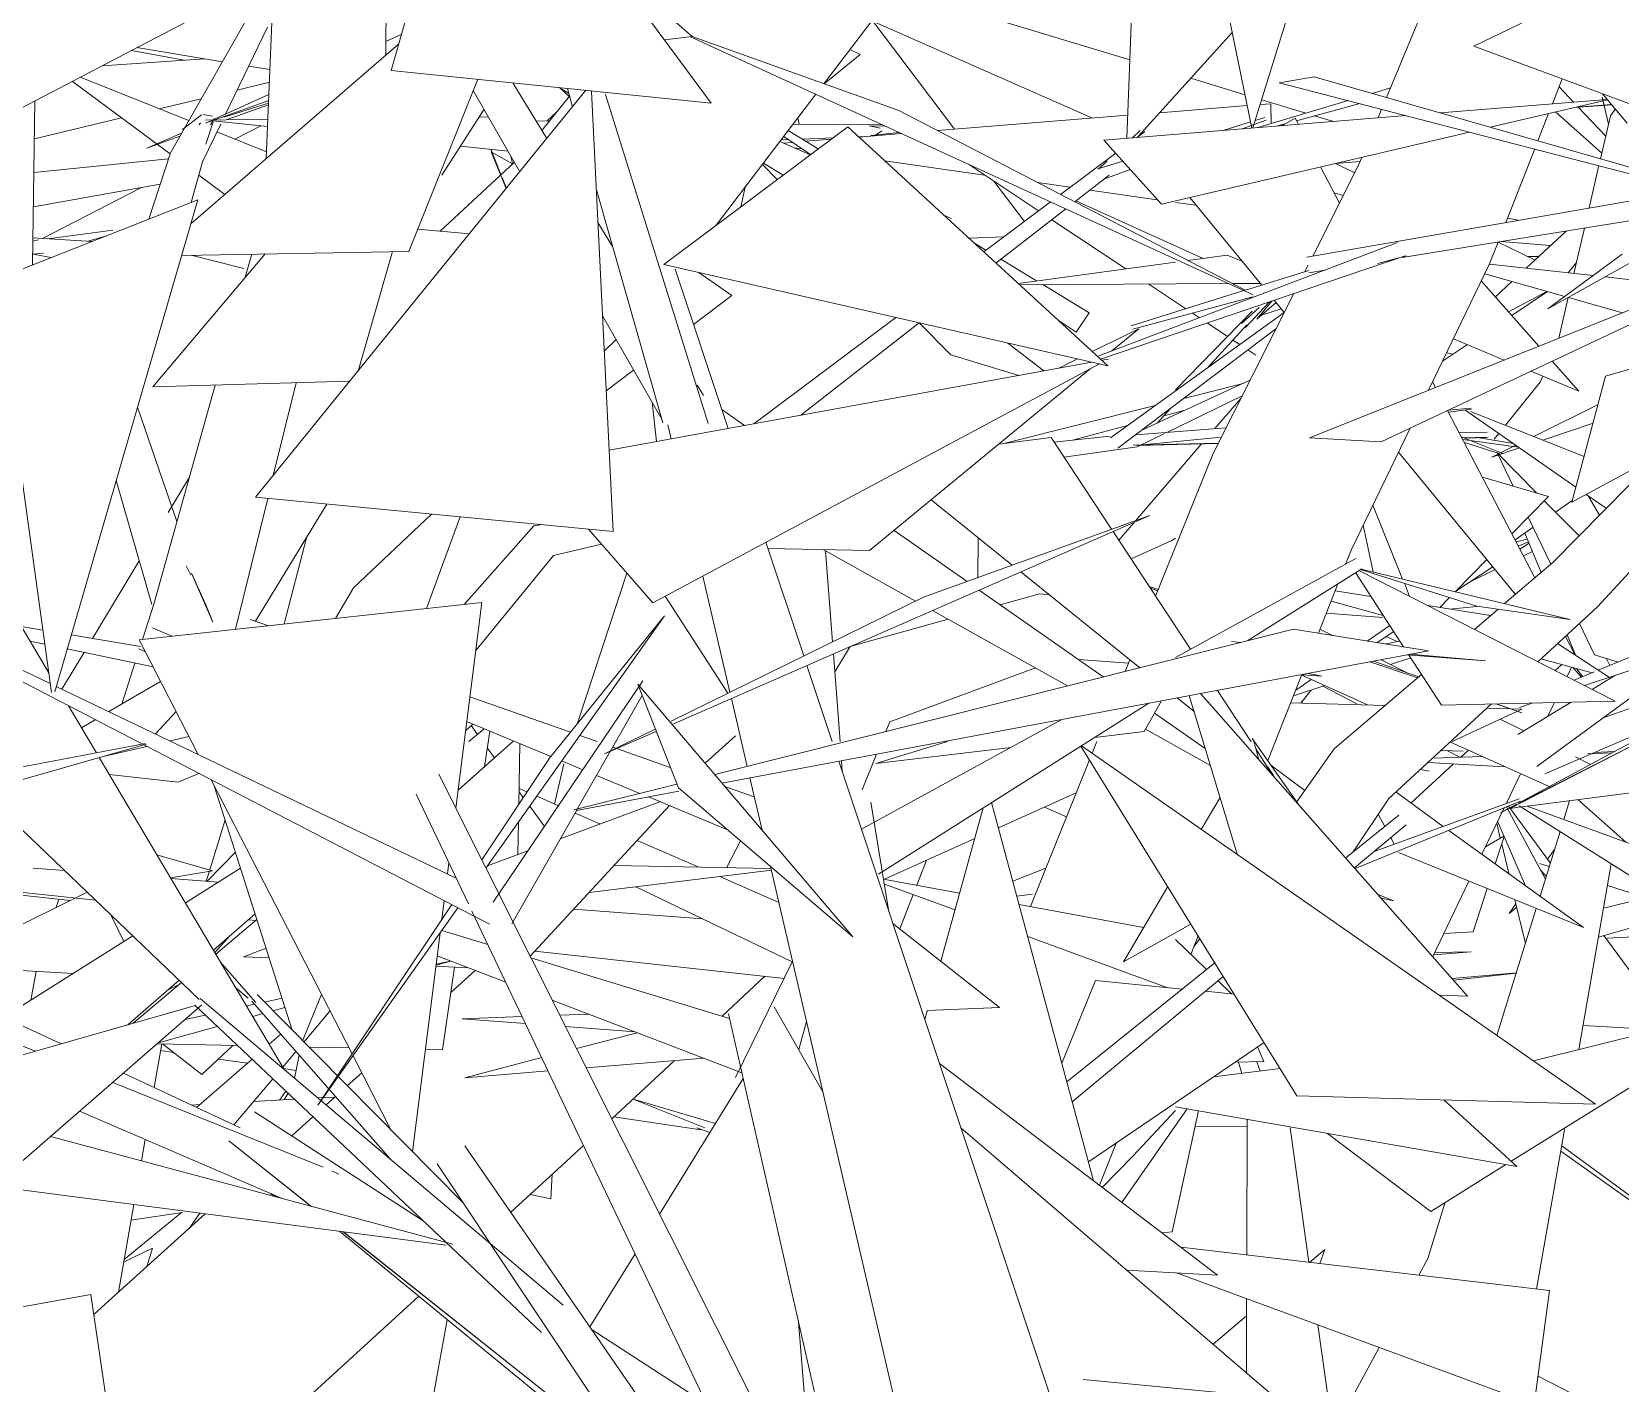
# Model space of a CAD drawing. Header units: millimetres. Extents: x 78096 to 288885, y -20632 to 149556.
# Drawn here: x 250809.6 to 251132.4, y 94686.9 to 94961.6 of the extents above; entities that cross this region are included whole.
import ezdxf

# ---------------------------------------------------------------- set-up
doc = ezdxf.new("R2010")
doc.units = ezdxf.units.MM
doc.layers.add('G-IMPT', color=8, linetype='Continuous', lineweight=9)
doc.layers.add('L-PLNT', color=71, linetype='Continuous', lineweight=9)

# ---------------------------------------------------------------- blocks, each defined once
blk = doc.blocks.new('ZZ-V - Tree Broadleaf 1 - 3dtree rotund SIMPLU-4826059-TOMH A-A')
at = {"layer": 'G-IMPT'}
for p, q in [((25186.15, 94953.79), (25202.79, 95012.22)), ((25251.22, 94947.14), (25203.12, 95012.14)), ((25183.27, 94983.93), (25081.2, 94930.56)), ((25247.33, 94960.68), (25229.86, 94976)), ((25438.54, 94974.32), (25406.26, 94958.72)), ((25247.33, 94960.68), (25241.71, 94960)), ((25247.01, 94960.64), (25361.37, 94908.14)), ((25289.37, 94945.61), (25247.33, 94960.71)), ((25145.45, 94922.62), (25187.67, 94959.1)), ((25406.26, 94958.72), (25518.04, 94917.21)), ((25186.15, 94953.79), (25251.22, 94947.14)), ((25158.62, 94867.01), (25225.76, 94949.74)), ((25189.76, 94917), (25203.77, 94951.99)), ((25202.86, 94949.73), (25212.34, 94933.2)), ((25210.88, 94951.26), (25217.79, 94939.92)), ((25221.99, 94950.13), (25223.05, 94946.4)), ((25366.68, 94951.29), (25373.78, 94952.5)), ((25366.68, 94951.29), (25450.69, 94929.47)), ((25452.75, 94929.83), (25373.78, 94952.5)), ((25231.26, 94860.02), (25226.89, 94949.51)), ((25229.7, 94948.9), (25250.59, 94882.02)), ((25432.36, 94949.03), (25437.38, 94943.06)), ((25289.37, 94945.61), (25359.76, 94909.1)), ((25241.58, 94914.33), (25278.96, 94942.31)), ((25278.96, 94942.31), (25331.82, 94893.72)), ((25474.07, 94933.54), (25372.3, 94915.85)), ((25482.47, 94930.42), (25391.65, 94915.72)), ((25105.53, 94911.18), (25146.85, 94927.46)), ((25146.85, 94927.46), (25117.77, 94827.47)), ((25227.87, 94929.53), (25241.39, 94882.16)), ((25228.19, 94922.85), (25231.16, 94917.98)), ((25372.84, 94879.12), (25479.01, 94921.47)), ((25479.01, 94921.47), (25387.4, 94878.3)), ((25329.99, 94895.74), (25390.73, 94918.77)), ((25137.75, 94889.47), (25160.53, 94916.48)), ((25143.75, 94916.18), (25189.76, 94917)), ((25179.45, 94892.67), (25186.42, 94916.94)), ((25241.58, 94914.33), (25331.82, 94893.72)), ((25330.37, 94895.1), (25392.28, 94916.11)), ((25386.72, 94914.54), (25392.47, 94916.08)), ((25519.74, 94916.58), (25426.15, 94865.99)), ((25433.02, 94891.64), (25518.89, 94916.47)), ((25105.53, 94911.18), (25117.13, 94827.31)), ((25243.86, 94913.41), (25254.64, 94881.01)), ((25359.6, 94909.05), (25372.67, 94913.12)), ((25376.02, 94913.19), (25372.73, 94912.66)), ((25336.55, 94901.86), (25359.48, 94909.01)), ((25336.91, 94901.19), (25361.32, 94907.73)), ((25229.12, 94903.92), (25241.18, 94882.87)), ((25328.68, 94896.61), (25338.11, 94901.24)), ((25332.67, 94896.75), (25338.11, 94901.24)), ((25321.86, 94893.26), (25325.66, 94895.13)), ((25331.99, 94895.11), (25330.59, 94894.86)), ((25328.51, 94894.48), (25230.45, 94876.6)), ((25239.34, 94845.54), (25330.12, 94894.11)), ((25283.42, 94856.16), (25328.25, 94893.11)), ((25433.02, 94891.64), (25426.15, 94865.99)), ((25177.78, 94890.61), (25137.75, 94889.47)), ((25248.34, 94889.8), (25249.64, 94887.67)), ((25242.39, 94881.74), (25243.05, 94878.9)), ((25372.84, 94879.12), (25387.4, 94878.3)), ((25158.62, 94867.01), (25231.26, 94860.02)), ((25340.37, 94863.3), (25243.27, 94820.83)), ((25340.37, 94863.3), (25294.38, 94846.72)), ((25239.34, 94845.54), (25226.29, 94860.5)), ((25262.35, 94857.86), (25270.04, 94834.75)), ((25283.42, 94856.16), (25262.76, 94856.63)), ((25103.37, 94853.59), (25116.57, 94831.35)), ((25382.26, 94854.54), (25345.57, 94834.46)), ((25249.54, 94851), (25255.03, 94827.36)), ((25383.44, 94852.49), (25360.3, 94837.87)), ((25391.95, 94836.61), (25382.18, 94851.69)), ((25434.96, 94825.56), (25382.87, 94852.13)), ((25406.83, 94844.87), (25383.21, 94852.34)), ((25383.34, 94852.42), (25425.79, 94842.19)), ((25243.08, 94821.49), (25294.38, 94846.72)), ((25204.59, 94845.61), (25134.95, 94838.04)), ((25204.59, 94845.61), (25199.31, 94803.81)), ((25406.83, 94844.87), (25425.79, 94842.19)), ((25087.64, 94841.68), (25206.13, 94780.26)), ((25157.52, 94842.19), (25161.2, 94840.9)), ((25241.74, 94842.92), (25205.43, 94791.63)), ((25218.36, 94813.98), (25241.74, 94842.92)), ((25369.59, 94840.2), (25251.93, 94810.64)), ((25369.59, 94840.2), (25397.04, 94835.8)), ((25134.95, 94838.04), (25146.93, 94814.73)), ((25356.98, 94837.67), (25358.93, 94837.52)), ((25102.19, 94836.19), (25116.87, 94829.14)), ((25397.04, 94835.8), (25253.41, 94808.9)), ((25392.6, 94834.97), (25408.63, 94833.75)), ((25399.64, 94824.76), (25392.97, 94835.04)), ((25393.29, 94835.1), (25408.63, 94833.75)), ((25270.69, 94832.82), (25275.83, 94817.36)), ((25118.08, 94828.56), (25199.38, 94789.58)), ((25128.78, 94823.43), (25139.29, 94829.59)), ((25237.33, 94829.69), (25206.89, 94784.71)), ((25279.98, 94777.66), (25236.28, 94829.05)), ((25236.28, 94829.05), (25244.54, 94807.96)), ((25350.67, 94827.11), (25404.98, 94765.62)), ((25120.57, 94824.61), (25126.24, 94815.05)), ((25202.17, 94826.46), (25222.63, 94819.26)), ((25237.18, 94826.73), (25223.99, 94803.62)), ((25255.33, 94826.1), (25258.54, 94812.3)), ((25340.18, 94825.15), (25285.22, 94790.41)), ((25339.25, 94819.41), (25342.75, 94825.63)), ((25358.12, 94794.43), (25348.4, 94826.69)), ((25434.96, 94825.56), (25399.64, 94824.76)), ((25123.21, 94820.16), (25125.99, 94821.8)), ((25138.27, 94818.89), (25142.44, 94823.46)), ((25202.78, 94820.9), (25201.31, 94819.62)), ((25201.71, 94821.35), (25218.64, 94814.32)), ((25202.42, 94820.59), (25203.71, 94818.81)), ((25322.51, 94821.84), (25281.76, 94799.54)), ((25141.22, 94817.47), (25145.07, 94818.36)), ((25199.77, 94807.45), (25210.88, 94817.36)), ((25201.98, 94817.36), (25205.07, 94819.95)), ((25205.12, 94812.22), (25206.2, 94819.48)), ((25224.51, 94818.59), (25228.01, 94817.36)), ((25229.56, 94814.83), (25239.86, 94819.9)), ((25240.05, 94819.42), (25229.56, 94814.83)), ((25284.7, 94812.89), (25299.27, 94817.36)), ((25339.25, 94819.41), (25329.2, 94818.21)), ((24981.84, 94772.74), (25136.39, 94816.82)), ((24991.02, 94789.45), (25136.17, 94816.93)), ((25126.81, 94814.09), (25164.44, 94750.66)), ((25127.63, 94814.32), (25136.47, 94816.37)), ((25218.36, 94813.98), (25204.57, 94793.33)), ((25205.69, 94816.07), (25207.16, 94814.05)), ((25212.09, 94804.59), (25212.34, 94816.93)), ((25231.2, 94816.24), (25242.91, 94812.11)), ((25312.15, 94816.17), (25284.7, 94812.89)), ((25370.28, 94745.35), (25326.38, 94816.43)), ((25326.48, 94816.49), (25430.95, 94743.64)), ((25147.06, 94810.88), (25142.88, 94809.1)), ((25195.83, 94810.75), (25267.85, 94667.28)), ((25220.84, 94813.41), (25225.11, 94811.63)), ((25277.17, 94813.35), (25320.43, 94683.36)), ((25128.83, 94810.68), (25142.88, 94809.1)), ((25149.58, 94809.57), (25178.21, 94753.85)), ((25150.2, 94808.36), (25166.07, 94758.66)), ((25244.24, 94808.71), (25223.29, 94803.45)), ((25227.9, 94810.47), (25236.71, 94806.82)), ((25279.98, 94777.66), (25244.54, 94807.96)), ((25254, 94808.21), (25259.98, 94806.1)), ((25259.08, 94809.96), (25261.55, 94799.32)), ((25102.94, 94807.28), (25147.14, 94764.9)), ((25191.25, 94806.64), (25201.88, 94784.34)), ((25212.14, 94807.18), (25213.02, 94805.98)), ((25214.41, 94773.74), (25242.73, 94804.32)), ((25220.55, 94797.59), (25240.78, 94805.13)), ((25244.66, 94807.26), (25223.84, 94803.36)), ((25238.45, 94806.1), (25254.51, 94799.43)), ((25283.65, 94805.05), (25287.35, 94782.76)), ((25308.22, 94804.95), (25328.91, 94728.07)), ((25223.94, 94803.54), (25210.67, 94780.28)), ((25214.32, 94804.19), (25217.3, 94800.09)), ((25297.9, 94772.69), (25306.52, 94803.88)), ((25211.89, 94794.37), (25212.02, 94800.95)), ((25205.74, 94792.08), (25213.94, 94795.13)), ((25144.34, 94784.54), (25155.56, 94791.59)), ((25197.91, 94792.68), (25197.62, 94790.43)), ((25263.27, 94791.94), (25290.52, 94674.78)), ((25044.79, 94790.7), (25119.06, 94755.89)), ((25035.82, 94785.78), (25113.82, 94754.4)), ((25196.94, 94785.02), (25196.45, 94781.17)), ((25158.52, 94782.31), (25150.04, 94774.92)), ((25198.49, 94784.22), (25171.28, 94743.47)), ((25199.73, 94783.58), (25171.49, 94743.69)), ((25202.59, 94782.85), (25258.96, 94664.56)), ((25150.5, 94774.16), (25158.88, 94781.19)), ((25196.11, 94778.47), (25190.49, 94733.97)), ((25196.45, 94778.96), (25205.81, 94776.1)), ((25309.85, 94763.29), (25288.15, 94780.35)), ((25107.43, 94761.34), (25133.66, 94777.83)), ((25156.17, 94773.62), (25160.75, 94775.32)), ((25151.43, 94772.59), (25158.67, 94764.29)), ((25161.37, 94773.36), (25156.17, 94773.62)), ((25198.22, 94772.72), (25195.28, 94771.9)), ((25195.31, 94772.11), (25198.17, 94772.74)), ((25195.52, 94773.76), (25209.47, 94768.41)), ((25214.57, 94773.41), (25254.95, 94761.06)), ((25267.75, 94772.69), (25256.14, 94749.04)), ((25143.05, 94768.82), (25132.67, 94759.78)), ((25201.71, 94771.38), (25195.26, 94771.7)), ((25196.57, 94754.68), (25199.07, 94771.51)), ((25133.72, 94760.08), (25143.56, 94768.34)), ((25157.11, 94765.19), (25154.57, 94767.29)), ((25158.9, 94765.9), (25200.84, 94723.51)), ((25171.99, 94765.95), (25168.17, 94756.54)), ((25399.19, 94765.79), (25404.98, 94765.62)), ((25146.39, 94763.69), (25065.33, 94740.56)), ((25107.43, 94728.8), (25147.69, 94763.8)), ((25146.23, 94763.78), (25216.75, 94697.22)), ((25147.32, 94765.12), (25221.11, 94702.8)), ((25156.76, 94763.6), (25158.37, 94763.96)), ((25157.84, 94764.57), (25185.93, 94732.51)), ((25160.39, 94764.4), (25163.98, 94765.19)), ((25164.58, 94763.31), (25162.14, 94762.63)), ((25168.43, 94756.27), (25173.73, 94762.56)), ((25218.9, 94764.8), (25257.46, 94750.01)), ((25273.92, 94746.16), (25264.02, 94763.41)), ((25294.63, 94760.87), (25295.11, 94762.6)), ((25309.85, 94763.29), (25295.11, 94762.65)), ((25150.81, 94759.46), (25138.84, 94756.11)), ((25144.29, 94760.85), (25148.38, 94761.75)), ((25160.05, 94762.04), (25158.02, 94761.48)), ((25275.45, 94670.93), (25254.74, 94762)), ((25270.59, 94760.45), (25269, 94754.73)), ((25154.93, 94755.57), (25138.63, 94755.92)), ((25161.38, 94755.82), (25163.72, 94757.86)), ((25146.62, 94742.98), (25157.89, 94752.78)), ((25164.13, 94751.18), (25166.8, 94754.34)), ((25177.57, 94755.09), (25169.43, 94755.26)), ((25178.41, 94753.46), (25186.19, 94738.31)), ((25196.57, 94754.68), (25193.11, 94754.76)), ((25131.75, 94749.94), (25155.49, 94738.82)), ((25297.62, 94751.89), (25354.15, 94708.85)), ((25129.58, 94748.06), (25172.35, 94730.85)), ((25154.21, 94739.42), (25162.12, 94748.79)), ((25240.73, 94721.31), (25257.72, 94748.88)), ((25370.28, 94745.35), (25430.95, 94743.64)), ((25122.83, 94742.19), (25164.01, 94724.46)), ((25158.39, 94742.11), (25192.68, 94719.94)), ((25197.35, 94714.96), (25013.46, 94738.94)), ((25116.91, 94737.04), (25198.71, 94715.19)), ((25301.98, 94738.8), (25365.92, 94683.94)), ((25169.96, 94722.87), (25153.18, 94736.21)), ((25154.12, 94735.41), (25169.87, 94722.9)), ((25201.11, 94735.18), (25251.53, 94662.28)), ((25174.12, 94730.09), (25175.54, 94729.43)), ((25195.5, 94731.51), (25242.92, 94660.34)), ((25161.59, 94725.42), (25162.94, 94724.75)), ((25175.67, 94717.79), (25239.5, 94665.48)), ((25176.43, 94717.69), (25236.55, 94669.92)), ((25236.5, 94669.98), (25176.5, 94717.68)), ((25226.58, 94698.35), (25235.76, 94713.24)), ((25335.65, 94709.91), (25354.15, 94708.85)), ((25125.15, 94704.93), (25081.57, 94697.12)), ((25125.15, 94704.93), (25136.37, 94627.45)), ((25227, 94697.76), (25250.33, 94682.68)), ((25271.36, 94669.08), (25268.98, 94699.38)), ((25418.95, 94678.91), (25326.8, 94687.66))]:
    blk.add_line(p, q, dxfattribs=at)
blk = doc.blocks.new('ZZ-V - Tree Broadleaf 2 - 3dtree rotund SIMPLU-4826084-TOMH A-A')
at = {"layer": 'G-IMPT'}
for p, q in [((25347.53, 95008.54), (25361.11, 94942.06)), ((25337.89, 94997.28), (25335.67, 94940)), ((25377.27, 94993.59), (25361.34, 94942.08)), ((25185.06, 94956.85), (25185.29, 94980.39)), ((25160.79, 94935.88), (25162.31, 94972.97)), ((25141.29, 94937.05), (25156.74, 94964.15)), ((25152.47, 94944.87), (25161.06, 94962.6)), ((25185.09, 94959.64), (25188.23, 94961.06)), ((25337.96, 94940.31), (25357.14, 94961.49)), ((25151.85, 94955.56), (25134.49, 94958.42)), ((25281.47, 94957.04), (25274.16, 94951.07)), ((25281.47, 94957.04), (25279.42, 94958.02)), ((25161.53, 94953.96), (25157.22, 94954.67)), ((25141.22, 94936.82), (25121.36, 94951.56)), ((25145.01, 94943.57), (25122.94, 94952.38)), ((25389.3, 94950.23), (25385.57, 94949.12)), ((25149.94, 94943.72), (25161.32, 94948.88)), ((25161.27, 94947.68), (25150.33, 94943.72)), ((25161.25, 94947.13), (25152.18, 94944.26)), ((25161.24, 94946.81), (25152.62, 94943.75)), ((25380.69, 94947.65), (25362.35, 94942.16)), ((25383.08, 94947.03), (25370.2, 94943.56)), ((25147.61, 94944.78), (25143.76, 94941.76)), ((25147.38, 94943.12), (25147.17, 94942.73)), ((25149.79, 94944.45), (25147.97, 94944.8)), ((25148.41, 94943.03), (25149.89, 94943.7)), ((25149.93, 94943.58), (25148.41, 94943.03)), ((25161.12, 94943.84), (25148.45, 94943.7)), ((25149.96, 94943.32), (25148.49, 94938.79)), ((25150.14, 94943.94), (25149.41, 94942.71)), ((25149.6, 94943.12), (25149.78, 94942.73)), ((25161.06, 94942.41), (25149.94, 94943.55)), ((25196.48, 94932.49), (25205.04, 94945.93)), ((25205.96, 94944.33), (25204.01, 94944.31)), ((25360.86, 94943.31), (25355.27, 94941.59)), ((25364.04, 94943.68), (25359.15, 94941.9)), ((25363.76, 94944.2), (25361.81, 94943.6)), ((25136.47, 94938.01), (25143.55, 94941.01)), ((25143.21, 94940.41), (25136.47, 94938.01)), ((25147.8, 94935.22), (25151.51, 94942.87)), ((25160.85, 94937.25), (25150.74, 94941.29)), ((25338.41, 94941.54), (25336.84, 94940.1)), ((25339.38, 94941.37), (25337.77, 94940.17)), ((25367.85, 94942.92), (25366.17, 94942.47)), ((25136.92, 94923.55), (25141.29, 94937.05)), ((25209.94, 94937.38), (25200.23, 94938.38)), ((25265.2, 94939.34), (25271.31, 94936.59)), ((25333.45, 94936.94), (25322.23, 94928.56)), ((25145.49, 94926.92), (25147.8, 94935.22)), ((25265.83, 94932.49), (25261.82, 94934.9)), ((25334.9, 94935.32), (25329.78, 94933.75)), ((25331.73, 94935.38), (25329.91, 94933.7)), ((25336.39, 94933.65), (25331, 94931.69)), ((25152.34, 94928.57), (25147.04, 94932.5)), ((25332.08, 94932.5), (25325.11, 94927.07)), ((25320.2, 94927.04), (25306.62, 94916.89)), ((25379.69, 94928.34), (25377.83, 94928.91)), ((25298.48, 94924.37), (25300.05, 94923.66)), ((25323.27, 94925.63), (25309.1, 94914.6)), ((25129.59, 94921.28), (25116.38, 94919.56)), ((25425, 94921.12), (25416.87, 94913.57)), ((25113.34, 94919.06), (25114.5, 94919.32)), ((25113.35, 94919.75), (25125.42, 94919.01)), ((25128.36, 94920.17), (25124.52, 94919.07)), ((25113.3, 94916.43), (25115.51, 94916.65)), ((25113.3, 94916.44), (25117.08, 94915.73)), ((25156.24, 94913.5), (25145.5, 94916.21)), ((25156.52, 94911.73), (25157.84, 94916.43)), ((25313.6, 94910.47), (25345.57, 94914.79)), ((25348.12, 94915.13), (25356.07, 94916.21)), ((25356.07, 94916.21), (25359.1, 94915.03)), ((25430.46, 94912.06), (25409.39, 94914.4)), ((25419.48, 94897.72), (25407.74, 94910.98)), ((25424.72, 94907.82), (25408.45, 94912.44)), ((25413.97, 94910.88), (25410.61, 94907.75)), ((25449.96, 94909.89), (25432.91, 94911.79)), ((25313.89, 94910.2), (25356.35, 94910.45)), ((25357.14, 94910.45), (25362.83, 94910.49)), ((25413.29, 94904.71), (25421.09, 94908.85)), ((25436.44, 94904.49), (25425.45, 94907.62)), ((25367.68, 94904.55), (25332.41, 94879.12)), ((25361.18, 94904.87), (25345.57, 94888.82)), ((25362.58, 94905.58), (25359.01, 94902.33)), ((25364.72, 94906.76), (25359.8, 94901.5)), ((25365.27, 94906.94), (25362.11, 94903.23)), ((25366.04, 94906.58), (25362.11, 94903.23)), ((25367.05, 94905.34), (25363.08, 94904.06)), ((25288.77, 94903.55), (25259.88, 94881.97)), ((25293.52, 94902.47), (25269.43, 94883.71)), ((25366.01, 94901.25), (25333.9, 94877.01)), ((25360.1, 94902.06), (25352.13, 94893.34)), ((25412.43, 94894.91), (25402.07, 94899.25)), ((25402, 94896.08), (25400.68, 94896.36)), ((25427.59, 94888.56), (25422.17, 94894.69)), ((25427.59, 94888.56), (25417.84, 94892.64)), ((25137.93, 94845.28), (25150.4, 94889.83)), ((25338.72, 94880.64), (25360.73, 94890.79)), ((25359.33, 94890.15), (25347.29, 94887.12)), ((25142.63, 94862.08), (25134.6, 94885.33)), ((25341.47, 94885.65), (25310.97, 94877.98)), ((25344.56, 94885.05), (25341.84, 94882.08)), ((25343.82, 94880.21), (25359.15, 94887.66)), ((25401.05, 94884.73), (25405.66, 94885.14)), ((25431.48, 94885.87), (25418.42, 94879.38)), ((25347.59, 94884.73), (25343.19, 94883.55)), ((25405.69, 94884.9), (25401.07, 94884.34)), ((25404.39, 94884.8), (25426.98, 94869.06)), ((25428.65, 94875.33), (25405.57, 94884.48)), ((25430.46, 94882.08), (25420.28, 94878.65)), ((25320.95, 94878.2), (25332.24, 94879.41)), ((25335.83, 94881.59), (25324.69, 94878.6)), ((25355.86, 94881.15), (25337.5, 94879.72)), ((25337.77, 94877.27), (25343.38, 94880)), ((25354.9, 94879.25), (25338.3, 94877.58)), ((25403.23, 94880.2), (25408.94, 94880.24)), ((25412.14, 94875.91), (25403.68, 94879.33)), ((25403.8, 94879.1), (25409.15, 94879.22)), ((25409.15, 94879.22), (25403.8, 94879.1)), ((25415.24, 94877.23), (25403.99, 94878.74)), ((25408.8, 94879.15), (25404.37, 94879.05)), ((25407.33, 94879.11), (25414.27, 94877.91)), ((25322.94, 94875.18), (25337.77, 94877.27)), ((25336.96, 94877.62), (25354.27, 94878)), ((25354.27, 94877.99), (25336.96, 94877.62)), ((25354.24, 94877.93), (25337.67, 94877.54)), ((25411.36, 94875.88), (25404.31, 94878.12)), ((25414.76, 94877.57), (25409.9, 94875.15)), ((25415.52, 94877.04), (25409.9, 94875.15)), ((25418.99, 94867.9), (25410.99, 94876.02)), ((25410.99, 94876.02), (25414.25, 94869.27)), ((25137.5, 94845.23), (25130.26, 94870.42)), ((25421.43, 94867.2), (25407.98, 94871.08)), ((25413.98, 94859.58), (25421.43, 94867.2)), ((25427.62, 94859.16), (25420.56, 94866.31)), ((25429.1, 94867.58), (25433.14, 94864.77)), ((25431.76, 94863.37), (25429.5, 94867.31)), ((25391.76, 94850.39), (25385.73, 94865.43)), ((25417.29, 94862.97), (25421.9, 94853.42)), ((25201.01, 94845.22), (25215.18, 94861.18)), ((25215.18, 94861.18), (25216.48, 94861.44)), ((25385.77, 94851.83), (25383.76, 94861.34)), ((25416.59, 94859.73), (25419.92, 94851.74)), ((25164.42, 94841.25), (25168.93, 94858.75)), ((25219.16, 94855.19), (25228.92, 94857.48)), ((25414.82, 94857.96), (25417.09, 94858.52)), ((25415.27, 94857.1), (25417.34, 94857.93)), ((25417.46, 94857.65), (25415.61, 94856.45)), ((25416.32, 94855.08), (25418.16, 94855.97)), ((25144.48, 94853.05), (25145.43, 94851.18)), ((25203.36, 94835.83), (25219.16, 94855.19)), ((25402.46, 94847.81), (25408.87, 94854.36)), ((25410.1, 94852.85), (25402.59, 94847.95)), ((25145.58, 94851.58), (25149.91, 94841.6)), ((25145.58, 94851.58), (25148.48, 94845.16)), ((25393.17, 94846.87), (25392.11, 94849.52)), ((25405.6, 94849.91), (25410.55, 94852.3)), ((25399.31, 94844.6), (25401.29, 94846.62)), ((25135.63, 94838.12), (25137.93, 94845.28)), ((25149.91, 94841.6), (25148.48, 94845.16)), ((25387.73, 94842.54), (25376.22, 94843.42)), ((25406.83, 94844.83), (25401.32, 94844.28)), ((25427.71, 94841.38), (25430.79, 94835)), ((25389.95, 94839.7), (25386.56, 94837.48)), ((25388.33, 94837.19), (25391.2, 94837.77)), ((25425.21, 94839.08), (25426.99, 94834.8)), ((25393.43, 94834.34), (25389.33, 94833.02)), ((25435.6, 94833.51), (25430.79, 94835)), ((25433.87, 94832.8), (25433.11, 94834.28)), ((25131.39, 94824.96), (25134.08, 94833.31)), ((25422.77, 94831.78), (25424.13, 94833.03)), ((25425.18, 94830.55), (25426.11, 94832.48)), ((25375.94, 94828.72), (25369.58, 94826.68)), ((25421.31, 94822.5), (25422.65, 94825.28)), ((25399.57, 94815.55), (25404.04, 94815.43)), ((25403.58, 94814.16), (25405.13, 94815.58)), ((25393.45, 94804.86), (25402.12, 94812.82)), ((25412.78, 94804.72), (25415.71, 94810.82)), ((25424.53, 94801.49), (25425.71, 94805.32)), ((25149.3, 94791.26), (25152.42, 94801.42)), ((25323.46, 94802.06), (25318.95, 94804.01)), ((25407.86, 94794.45), (25412.38, 94803.88)), ((25411.07, 94801.15), (25416.72, 94788.05)), ((25412.9, 94804.09), (25420.77, 94789.35)), ((25413.26, 94804.24), (25421.79, 94792.66)), ((25408.58, 94795.97), (25412.36, 94798.15)), ((25410.59, 94792.47), (25412.41, 94798.04)), ((25411.61, 94797.72), (25410.88, 94800.75)), ((25419.7, 94785.9), (25423.77, 94799.04)), ((25148.73, 94788.93), (25154.51, 94794.87)), ((25413.33, 94790.5), (25411.9, 94796.48)), ((25312.53, 94788.95), (25319.25, 94791.6)), ((25419.57, 94792.56), (25421.56, 94791.92)), ((25427.55, 94754.73), (25434.18, 94792.47)), ((25148.59, 94788.94), (25149.21, 94790.98)), ((25397.88, 94773.66), (25405.23, 94788.98)), ((25420.97, 94789.99), (25419.77, 94791.21)), ((25118.09, 94783.66), (25118.63, 94785.32)), ((25313.35, 94785.89), (25316.55, 94786.34)), ((25386.76, 94786.25), (25389.94, 94785)), ((25387.38, 94785.55), (25389.94, 94785)), ((25406.07, 94778.65), (25408.96, 94787.47)), ((25416.73, 94776.3), (25414.6, 94785.18)), ((25443.99, 94786.28), (25432.6, 94783.45)), ((25433.41, 94788.11), (25441.24, 94785.6)), ((25410.94, 94757.6), (25418.93, 94783.42)), ((25449.54, 94782.78), (25431.57, 94777.61)), ((25406.07, 94778.65), (25400.11, 94778.32)), ((25433.35, 94777.36), (25456.12, 94778.63)), ((25150.32, 94774.45), (25153.32, 94777.78)), ((25432.65, 94777.92), (25446.27, 94759.43)), ((25112.91, 94764.79), (25114.01, 94770.63)), ((25140.99, 94766.98), (25143.18, 94768.02)), ((25428.41, 94759.64), (25443.7, 94758.79)), ((25137.99, 94747.02), (25139.54, 94755.9)), ((25147.66, 94749.7), (25139.66, 94755.9)), ((25147.66, 94749.7), (25153.96, 94755.59)), ((25363.57, 94752.29), (25362.29, 94755.29)), ((25363.57, 94752.29), (25357.68, 94752.15)), ((25358.39, 94752.17), (25359.09, 94749.9)), ((25362.15, 94752.25), (25362.83, 94750.36)), ((25147.28, 94743.55), (25145.6, 94743.46)), ((25166.52, 94744.63), (25158.21, 94744.16)), ((25174.72, 94745.09), (25171.26, 94744.9)), ((25334.71, 94723.66), (25347.95, 94742.69)), ((25344.9, 94717.67), (25350.28, 94742.28)), ((25360.17, 94740.55), (25360.09, 94712.98)), ((25360.17, 94739.1), (25349.61, 94739.2)), ((25368.88, 94738.86), (25372.73, 94711.5)), ((25418.99, 94706.06), (25424.75, 94738.83)), ((25135.39, 94732.11), (25136.15, 94736.46)), ((25218.92, 94729.39), (25218.63, 94724.42)), ((25218.63, 94724.42), (25214.42, 94725.28)), ((25396.91, 94712.28), (25400.44, 94723.69)), ((25130.72, 94705.42), (25133.84, 94723.24)), ((25131.89, 94712.09), (25143.58, 94721.61)), ((25143.75, 94721.63), (25133.28, 94720.07)), ((25344.9, 94717.67), (25342.83, 94717.47)), ((25375.97, 94714.13), (25372.85, 94711.48)), ((25375.97, 94714.13), (25374.93, 94711.24)), ((25395.05, 94708.87), (25396.91, 94712.28)), ((25360.06, 94704.08), (25360.01, 94689.01)), ((25360.05, 94700.63), (25353.22, 94694.84)), ((25374.52, 94698.77), (25376.75, 94682.91)), ((25380.67, 94682.54), (25387.02, 94694.17)), ((25419.29, 94688.32), (25428.5, 94683.59))]:
    blk.add_line(p, q, dxfattribs=at)
blk = doc.blocks.new('ZZ-V - Tree Broadleaf 2 - 3dtree rotund SIMPLU-4826109-TOMH A-A')
at = {"layer": 'G-IMPT'}
for p, q in [((25388.49, 94948.28), (25406.49, 94991.69)), ((25274.14, 94951.08), (25294.78, 94978.2)), ((25293.32, 94969), (25336.28, 94955.96)), ((25328.73, 94944.09), (25283.85, 94963.84)), ((25300.69, 94941.82), (25284.11, 94963.72)), ((25148.29, 94956.14), (25127.45, 94954.74)), ((25133.36, 94957.83), (25144.1, 94955.86)), ((25154.86, 94949.78), (25161.42, 94951.36)), ((25220.34, 94950.29), (25222.28, 94949.11)), ((25222.35, 94948.45), (25220.35, 94950.29)), ((25348.71, 94952.19), (25359.72, 94948.85)), ((25422.23, 94947), (25424.22, 94952.05)), ((25423.57, 94950.42), (25426.48, 94947.34)), ((25113.27, 94914.23), (25113.75, 94947.58)), ((25138.99, 94945.98), (25147.55, 94948.03)), ((25216.8, 94941.55), (25222.44, 94948.56)), ((25252.22, 94922.3), (25272.5, 94948.94)), ((25360.18, 94946.63), (25342.37, 94945.19)), ((25364.97, 94947.02), (25362.81, 94946.85)), ((25363.11, 94947.82), (25372.12, 94945.09)), ((25364.97, 94947.02), (25365.07, 94942.97)), ((25399.38, 94945.15), (25433.31, 94947.9)), ((25409.57, 94942.23), (25433.39, 94947.81)), ((25426.6, 94946.22), (25434.27, 94946.76)), ((25427.04, 94946.32), (25434.22, 94946.82)), ((25427.37, 94946.4), (25433.05, 94940.39)), ((25432.29, 94948.34), (25433.62, 94942.84)), ((25113.64, 94939.9), (25131.35, 94944.14)), ((25218.35, 94943.48), (25215.59, 94943.54)), ((25217.81, 94943.49), (25219.86, 94945.36)), ((25269.09, 94942.84), (25268.86, 94944.15)), ((25335.85, 94944.66), (25297.22, 94941.54)), ((25331.05, 94939.63), (25392.47, 94944.59)), ((25369.92, 94944.09), (25367.19, 94942.55)), ((25369.92, 94944.09), (25370.58, 94942.83)), ((25373.88, 94944.55), (25377.68, 94943.4)), ((25386.77, 94944.13), (25387.5, 94945.89)), ((25419.25, 94939.45), (25421.44, 94945.01)), ((25432.26, 94936.96), (25422.86, 94945.34)), ((25431.98, 94935.79), (25434.02, 94944.53)), ((25434.98, 94945.92), (25434.02, 94944.53)), ((25154.39, 94939.83), (25159.65, 94942.55)), ((25271.42, 94936.67), (25265.95, 94940.33)), ((25272.99, 94937.85), (25266.88, 94941.55)), ((25286.03, 94942.73), (25267.87, 94942.85)), ((25275.98, 94940.09), (25269.7, 94939.84)), ((25282.34, 94940.34), (25281.16, 94940.29)), ((25289.91, 94940.95), (25281.21, 94940.24)), ((25286.66, 94942.44), (25283.34, 94942.52)), ((25283.34, 94942.52), (25285.59, 94942.01)), ((25289.4, 94941.18), (25283.68, 94940.53)), ((25285.87, 94941.52), (25284.56, 94940.53)), ((25342.72, 94926.56), (25405.37, 94941.24)), ((25208.49, 94932.62), (25206.4, 94937.75)), ((25210.86, 94934.82), (25206.49, 94937.23)), ((25206.49, 94937.23), (25209.57, 94929.79)), ((25266.85, 94939.73), (25265.45, 94939.67)), ((25267.71, 94939.15), (25265.94, 94939)), ((25269.67, 94937.83), (25268.01, 94938.07)), ((25275.58, 94939.79), (25270.47, 94939.37)), ((25331.05, 94939.63), (25342.72, 94926.56)), ((25412.73, 94922.87), (25418.61, 94937.81)), ((25113.54, 94933.02), (25140.89, 94935.79)), ((25196.15, 94921.12), (25211.22, 94935.16)), ((25210.82, 94934.84), (25210.52, 94936.38)), ((25264.66, 94931.61), (25261.64, 94934.66)), ((25306.8, 94932.52), (25286.45, 94935.43)), ((25303.5, 94934.71), (25317.77, 94925.23)), ((25373.49, 94916.05), (25382.69, 94934.27)), ((25375.1, 94934.15), (25378.92, 94926.82)), ((25382.02, 94932.96), (25378.1, 94934.85)), ((25378.14, 94934.83), (25383.09, 94935.26)), ((25382.69, 94934.27), (25383.45, 94936.1)), ((25429.66, 94925.82), (25431.66, 94934.42)), ((25113.44, 94926.04), (25139.22, 94930.64)), ((25209.62, 94929.85), (25208.74, 94932)), ((25314.88, 94923.07), (25308.66, 94931.28)), ((25324.19, 94930.03), (25317.59, 94930.97)), ((25115.32, 94919.63), (25135.26, 94929.94)), ((25257.27, 94926.08), (25258.13, 94930.06)), ((25351.25, 94915.56), (25325.33, 94927.24)), ((25341.89, 94927.49), (25328.17, 94929.46)), ((25349.82, 94926.36), (25345.57, 94926.96)), ((25348.53, 94927.92), (25363.11, 94910.14)), ((25413.07, 94923.75), (25415.28, 94923.32)), ((25459.61, 94926.72), (25421.3, 94905.29)), ((25202.1, 94920.58), (25191.57, 94921.54)), ((25320.45, 94923.44), (25335.52, 94913.43)), ((25426.56, 94912.49), (25428.71, 94921.72)), ((25310.75, 94919.98), (25303.62, 94919.65)), ((25307.06, 94917.22), (25304.72, 94918.64)), ((25409.37, 94914.35), (25411.15, 94918.88)), ((25418.67, 94915.24), (25411.15, 94918.87)), ((25421.83, 94918.17), (25411.76, 94918.98)), ((25317.36, 94910.98), (25310.1, 94915.38)), ((25371.88, 94912.88), (25372.53, 94914.16)), ((25397.01, 94888.76), (25409.37, 94914.35)), ((25417.12, 94915.98), (25419.47, 94915.98)), ((25436.39, 94916.44), (25421.3, 94905.29)), ((25425.38, 94912.62), (25427.09, 94914.76)), ((25248.68, 94912.71), (25255.42, 94908.06)), ((25247.62, 94902.12), (25255.42, 94908.06)), ((25328.04, 94904.52), (25318.6, 94910.23)), ((25340.15, 94910.36), (25347.7, 94905.34)), ((25353.22, 94875.92), (25369.64, 94908.43)), ((25413.93, 94903.99), (25421.21, 94908.82)), ((25423.5, 94899.33), (25425.43, 94907.6)), ((25328.04, 94904.52), (25325.37, 94900.56)), ((25349.05, 94904.44), (25350.47, 94903.5)), ((25365.64, 94907.07), (25367.69, 94904.57)), ((25299.9, 94895.98), (25293.5, 94902.45)), ((25325.37, 94900.56), (25321.75, 94902.98)), ((25352.04, 94902.45), (25356.17, 94899.71)), ((25229.47, 94896.74), (25231.91, 94899.05)), ((25311.52, 94898.36), (25318.8, 94892.71)), ((25357.28, 94898.97), (25358.67, 94898.05)), ((25399.86, 94894.67), (25404.95, 94898.04)), ((25299.9, 94895.98), (25313.73, 94891.78)), ((25360.32, 94896.95), (25361.95, 94895.87)), ((25229.87, 94888.62), (25235.45, 94892.87)), ((25419.73, 94890.39), (25420.27, 94891.63)), ((25162.21, 94871.43), (25166.84, 94890.3)), ((25397.85, 94890.51), (25398.46, 94889.34)), ((25419.73, 94890.39), (25412.65, 94881.67)), ((25240.07, 94878.36), (25239.19, 94886.35)), ((25358.87, 94887.1), (25353.6, 94880.97)), ((25253.36, 94884.87), (25257.99, 94881.62)), ((25400.9, 94884.66), (25418.64, 94850.64)), ((25320.33, 94879.14), (25309.7, 94877.82)), ((25320.33, 94879.14), (25332.6, 94860.5)), ((25381.36, 94856.38), (25393.3, 94881.08)), ((25411.29, 94879.99), (25410.34, 94878.82)), ((25350.97, 94877.92), (25337.51, 94862.27)), ((25341.53, 94846.91), (25353.22, 94875.92)), ((25390.94, 94876.21), (25414.68, 94847.27)), ((25422.3, 94853.77), (25443.67, 94875.46)), ((25140.83, 94863.9), (25145.16, 94871.1)), ((25154.54, 94840.17), (25161.07, 94866.77)), ((25312.41, 94853.22), (25295.95, 94866.48)), ((25422.83, 94864.01), (25426.25, 94866.36)), ((25173.12, 94865.61), (25158.61, 94841.81)), ((25178.48, 94848.59), (25194.34, 94863.57)), ((25193.33, 94844.39), (25200.2, 94863.01)), ((25288.42, 94860.28), (25303.22, 94849.9)), ((25332.9, 94860.03), (25348.62, 94836.13)), ((25337.2, 94861.91), (25334.06, 94858.26)), ((25414.61, 94858.37), (25418.29, 94860.9)), ((25431.37, 94844.74), (25446.47, 94861.13)), ((25274, 94856.38), (25292.75, 94845.91)), ((25274.46, 94856.12), (25275.86, 94837.61)), ((25305.39, 94850.69), (25305.51, 94858.78)), ((25336.56, 94854.47), (25344.74, 94858.13)), ((25344.74, 94858.13), (25345.57, 94858.68)), ((25380.18, 94853.4), (25381.36, 94856.38)), ((25125.44, 94838.3), (25134.95, 94854.12)), ((25412.49, 94845.4), (25422.3, 94853.77)), ((25223.94, 94820.89), (25234.07, 94851.57)), ((25338.33, 94832.35), (25314.14, 94851.83)), ((25174.86, 94842.38), (25178.48, 94848.59)), ((25241.83, 94846.88), (25254.62, 94827.16)), ((25305.72, 94848.15), (25330.9, 94830.48)), ((25309.96, 94845.17), (25317.95, 94847.4)), ((25317.95, 94847.4), (25319.94, 94847.16)), ((25342.08, 94848.28), (25340.26, 94848.84)), ((25341.98, 94848.01), (25340.48, 94848.51)), ((25374.63, 94839.39), (25378.61, 94849.43)), ((25385.32, 94846.84), (25378.04, 94848)), ((25296.21, 94843.98), (25323.67, 94828.66)), ((25387.8, 94843.01), (25377.22, 94845.92)), ((25409.62, 94842.95), (25396.87, 94844.99)), ((25406.35, 94840.16), (25411.15, 94844.26)), ((25419.22, 94833.59), (25431.37, 94844.74)), ((25111.02, 94840.71), (25115.37, 94839.98)), ((25137.68, 94840.45), (25141.55, 94838.76)), ((25279.48, 94836.67), (25299.38, 94842.22)), ((25374.95, 94840.2), (25377.5, 94838.93)), ((25384.58, 94837.79), (25389.15, 94840.93)), ((25485.5, 94840.59), (25413.55, 94803.76)), ((25112.75, 94837.79), (25115.77, 94837.16)), ((25121.13, 94839.02), (25135.19, 94836.68)), ((25279.48, 94836.67), (25276.33, 94831.5)), ((25388.43, 94838.7), (25390.65, 94837.66)), ((25454.92, 94838.56), (25419.01, 94812.28)), ((25423.22, 94837.26), (25433.78, 94830.38)), ((25424.84, 94838.74), (25426.85, 94834.89)), ((25431.53, 94831.84), (25449.12, 94839.09)), ((25119.25, 94828), (25123.75, 94835.48)), ((25120.31, 94836.2), (25137.78, 94832.53)), ((25134.88, 94836.21), (25136.22, 94835.57)), ((25276.05, 94835.17), (25277.4, 94817.36)), ((25325.86, 94834.02), (25336.06, 94833.32)), ((25335.37, 94831.6), (25336.32, 94833.96)), ((25394.81, 94830.32), (25385.11, 94833.56)), ((25385.84, 94833.7), (25395.04, 94830.51)), ((25387.38, 94833.99), (25392.8, 94831.28)), ((25430.31, 94831.33), (25419.88, 94834.2)), ((25428.76, 94828.72), (25450.22, 94835.87)), ((25466.28, 94834.1), (25432.53, 94822.18)), ((25287.54, 94821.38), (25317.14, 94832.31)), ((25364.35, 94813.47), (25371.29, 94830.98)), ((25371.24, 94830.84), (25384.64, 94824.8)), ((25371.26, 94830.9), (25375.34, 94830.62)), ((25372.57, 94831.22), (25375.34, 94830.62)), ((25377.86, 94815.86), (25395.6, 94830.99)), ((25426.39, 94832.41), (25428.09, 94830.42)), ((25426.62, 94829.81), (25430.72, 94831.5)), ((25427.15, 94832.06), (25428.4, 94830.54)), ((25434.91, 94830.77), (25430.27, 94827.95)), ((25354.13, 94827.76), (25360.87, 94817.51)), ((25370.04, 94827.82), (25373.17, 94829.97)), ((25373.16, 94827.83), (25371.07, 94825.18)), ((25375.55, 94828.59), (25382.44, 94825.02)), ((25460.34, 94829.06), (25415.34, 94804.86)), ((25349.38, 94823.45), (25345.93, 94826.23)), ((25369.01, 94825.24), (25388.23, 94824.7)), ((25388.94, 94805.8), (25409.85, 94824.99)), ((25401.81, 94817.36), (25416.02, 94823.93)), ((25408.91, 94824.13), (25416.02, 94823.93)), ((25413.68, 94824), (25410.68, 94825.01)), ((25410.86, 94825.01), (25416.02, 94823.22)), ((25426.01, 94825.35), (25415.19, 94818.77)), ((25415.5, 94824.3), (25418.12, 94825.17)), ((25286.72, 94819.38), (25287.54, 94821.38)), ((25341.35, 94823.15), (25351.64, 94815.94)), ((25411.6, 94821.89), (25416.38, 94819.5)), ((25451.43, 94823.15), (25415.45, 94804.81)), ((25449.14, 94823.04), (25420.64, 94810.82)), ((25249.97, 94812.94), (25256.17, 94818.53)), ((25328.66, 94814.97), (25329.63, 94817.36)), ((25339.49, 94819.84), (25352.68, 94812.48)), ((25360.87, 94817.51), (25360.96, 94817.36)), ((25361.18, 94817.96), (25370.82, 94804.3)), ((25362.5, 94813.72), (25361.5, 94817.36)), ((25401.49, 94817.22), (25421.54, 94808.19)), ((25281.9, 94807.57), (25284.84, 94814.79)), ((25361.92, 94815.84), (25365.18, 94810.69)), ((25370.18, 94805.02), (25377.86, 94815.86)), ((25397.82, 94813.95), (25407.93, 94814.32)), ((25400.76, 94815.52), (25403.39, 94814.15)), ((25508.83, 94815.98), (25416.09, 94804.09)), ((25426.88, 94814.25), (25429.95, 94812.72)), ((25434.29, 94815.05), (25429.31, 94814.87)), ((25430.77, 94815.16), (25434.77, 94815.31)), ((25219.36, 94804.65), (25221.29, 94812.85)), ((25277.7, 94813.45), (25277.87, 94811.25)), ((25316.11, 94783.81), (25328.12, 94813.61)), ((25364.3, 94812.29), (25365.51, 94810.45)), ((25364.99, 94812.56), (25371.88, 94807.42)), ((25397.15, 94811.35), (25395.37, 94811.7)), ((25412.56, 94812.23), (25396.91, 94813.11)), ((25212.16, 94807.81), (25213.77, 94807.1)), ((25215.76, 94806.23), (25220.15, 94804.3)), ((25309.61, 94799.8), (25325.42, 94806.93)), ((25354.65, 94805.96), (25350.84, 94799.5)), ((25381.7, 94794.91), (25388.94, 94805.8)), ((25415.69, 94805.23), (25382.1, 94791.53)), ((25415.46, 94805.69), (25385.98, 94795.01)), ((25400.03, 94800.1), (25390.35, 94807.1)), ((25414.91, 94804.63), (25411.66, 94802.88)), ((25414.99, 94804.58), (25411.66, 94802.88)), ((25415.43, 94804.3), (25501.07, 94750.27)), ((25427.39, 94805.54), (25437.15, 94796.87)), ((25223.54, 94802.82), (25228.61, 94800.6)), ((25390.99, 94802.36), (25380.19, 94793.69)), ((25386.81, 94802.6), (25388.15, 94800.08)), ((25415.81, 94804.06), (25413.55, 94803.76)), ((25513.6, 94768.86), (25417.08, 94804.22)), ((25392.5, 94800.42), (25381.96, 94791.68)), ((25428.5, 94779.54), (25401.15, 94799.3)), ((25236.2, 94797.27), (25248.68, 94791.8)), ((25254.41, 94791.8), (25257.08, 94797.05)), ((25286.44, 94789.36), (25304.79, 94797.63)), ((25389.35, 94797.81), (25390.05, 94796.49)), ((25428.5, 94779.54), (25390.95, 94794.77)), ((25421.23, 94793.42), (25422.65, 94795.42)), ((25065.98, 94791.55), (25126.07, 94785.1)), ((25113.42, 94791.61), (25119.79, 94791.13)), ((25138.55, 94794.3), (25149.87, 94791.09)), ((25263.37, 94791.52), (25231.43, 94792.13)), ((25293.02, 94788.13), (25295.01, 94793.22)), ((25149.87, 94791.09), (25141.3, 94789.66)), ((25141.4, 94789.49), (25151.05, 94788.76)), ((25226.38, 94786.67), (25263.45, 94791.19)), ((25252.98, 94789.92), (25264.96, 94784.66)), ((25286.25, 94789.39), (25301.72, 94786.5)), ((25300.79, 94783.13), (25286.41, 94788.39)), ((25124.35, 94786.76), (25094.22, 94771.84)), ((25111.04, 94786.15), (25120.93, 94785.07)), ((25235.87, 94787.83), (25267.69, 94772.59)), ((25289.55, 94779.25), (25292.28, 94786.24)), ((25344.01, 94787.88), (25335, 94772.57)), ((25131.85, 94776.69), (25129.16, 94782.15)), ((25223.24, 94783.28), (25249.53, 94781.29)), ((25313.8, 94784.25), (25339.09, 94779.52)), ((25413.42, 94782.39), (25414.8, 94784.35)), ((25413.42, 94782.39), (25414.96, 94783.67)), ((25157.14, 94781.11), (25158.59, 94780.95)), ((25348.72, 94780.26), (25335, 94772.57)), ((25343.81, 94767.37), (25315.55, 94777.72)), ((25351.91, 94770.99), (25345.57, 94777.13)), ((25348.73, 94774.08), (25350.22, 94777.83)), ((25349.35, 94775.64), (25350.54, 94777.32)), ((25215.34, 94774.75), (25266.04, 94769.21)), ((25353.6, 94772.35), (25323.5, 94748.19)), ((25405.72, 94774.63), (25398.05, 94774.01)), ((25405.72, 94774.63), (25398.27, 94774.47)), ((25121.48, 94770.18), (25094.22, 94771.84)), ((25198.3, 94766.36), (25203.23, 94770.8)), ((25253.43, 94761.52), (25262.14, 94769.64)), ((25329.35, 94768.8), (25322.47, 94751.99)), ((25355.31, 94769.59), (25324.59, 94744.13)), ((25329.35, 94768.8), (25347, 94767.05)), ((25401.82, 94769.2), (25414.88, 94770.35)), ((25402.1, 94768.88), (25414.85, 94770.24)), ((25351.69, 94766.59), (25357.52, 94766.01)), ((25357.01, 94766.06), (25354.26, 94768.72)), ((25413.82, 94732.02), (25465.63, 94764.28)), ((25418.35, 94752.43), (25465.63, 94764.28)), ((25200.59, 94761), (25212.79, 94761.44)), ((25200.59, 94761), (25213.47, 94760.02)), ((25220.44, 94761.72), (25226.38, 94761.93)), ((25221.6, 94759.4), (25235.77, 94758.33)), ((25236.18, 94758.17), (25223.84, 94754.95)), ((25363.59, 94756.18), (25327.88, 94731.89)), ((25139.31, 94754.54), (25141.91, 94754.15)), ((25151, 94752.82), (25156.94, 94751.95)), ((25166.54, 94748.89), (25167.44, 94753.61)), ((25216.77, 94753.1), (25201.16, 94749.02)), ((25249.77, 94752.96), (25225.81, 94751.02)), ((25164.31, 94750.87), (25166.84, 94750.5)), ((25177.24, 94747.37), (25180.18, 94750.02)), ((25218.06, 94750.39), (25201.16, 94749.02)), ((25231.03, 94740.64), (25243.72, 94752.47)), ((25366.88, 94750.86), (25353.31, 94749.18)), ((25163.48, 94744.46), (25164.77, 94746.29)), ((25164.42, 94744.51), (25165.22, 94745.86)), ((25172.93, 94743.49), (25174.82, 94745.19)), ((25235.36, 94744.67), (25249.94, 94738.86)), ((25235.65, 94744.56), (25252.09, 94739.74)), ((25414.99, 94730.95), (25345.57, 94743.11)), ((25400.14, 94744.51), (25414.99, 94730.95)), ((25165.97, 94737.21), (25170.27, 94741.09)), ((25231.46, 94741.04), (25249.12, 94738.45)), ((25336.96, 94733.15), (25345.57, 94742.36)), ((25248.29, 94738.86), (25250.96, 94737.91)), ((25376.5, 94737.69), (25397.47, 94721.84)), ((25220.87, 94731.17), (25225.27, 94735.27)), ((25330.12, 94727.15), (25333.52, 94735.72)), ((25423.92, 94734.1), (25461.58, 94707.25)), ((25424.11, 94735.15), (25461.86, 94707.48)), ((25210.46, 94721.66), (25220.87, 94731.17)), ((25336.96, 94733.15), (25330.71, 94726.7)), ((25397.47, 94721.84), (25412.74, 94731.35)), ((25130.29, 94705.03), (25148.38, 94721.34)), ((25145.08, 94718.37), (25147.28, 94721.49)), ((25137.68, 94714.34), (25131.78, 94711.49)), ((25136.53, 94710.66), (25137.68, 94714.34)), ((25346.66, 94714.56), (25421.62, 94705.75)), ((25418.52, 94682.59), (25345.79, 94709.33)), ((25125.74, 94700.87), (25130.29, 94705.03)), ((25159.25, 94674.92), (25191.76, 94704.6)), ((25418.52, 94682.59), (25421.62, 94705.75)), ((25190.49, 94661.16), (25197.58, 94699.83))]:
    blk.add_line(p, q, dxfattribs=at)

msp = doc.modelspace()

# ---------------------------------------------------------------- block references
at = {"layer": 'L-PLNT'}
for name in ['ZZ-V - Tree Broadleaf 1 - 3dtree rotund SIMPLU-4826059-TOMH A-A', 'ZZ-V - Tree Broadleaf 2 - 3dtree rotund SIMPLU-4826109-TOMH A-A', 'ZZ-V - Tree Broadleaf 2 - 3dtree rotund SIMPLU-4826084-TOMH A-A']:
    msp.add_blockref(name, (225696.455, 0), dxfattribs=at)

doc.saveas('drawing.dxf')
